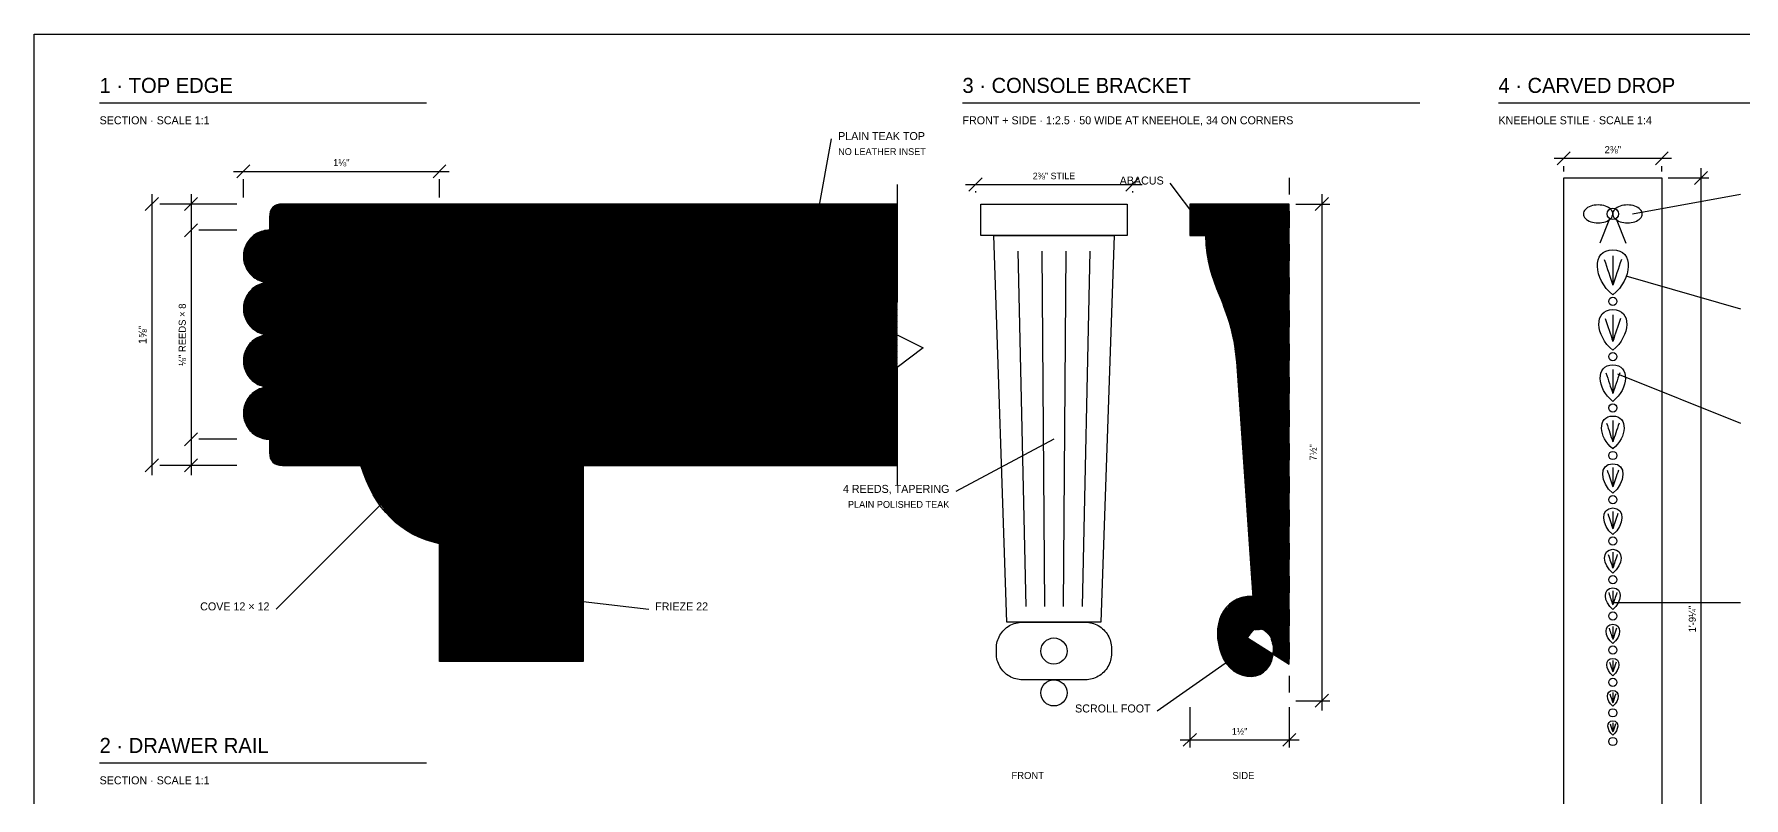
# Model space of a CAD drawing. Header units: inches. Extents: x 0.3 to 16.2, y 0.3 to 11.4.
# Drawn here: x 0.31 to 10.61, y 6.78 to 11.38 of the extents above; entities that cross this region are included whole.
import ezdxf
from ezdxf.enums import TextEntityAlignment as Align

# ---------------------------------------------------------------- set-up
doc = ezdxf.new("R2010")
doc.units = ezdxf.units.IN
doc.header["$LTSCALE"] = 0.009843
doc.header["$MEASUREMENT"] = 0
doc.linetypes.add('DASHED', pattern=[0.6, 0.5, -0.1])
for name, color, linetype in [('DIMENSIONS', 1, 'Continuous'), ('GEOMETRY', 7, 'Continuous'), ('HATCH', 8, 'Continuous'), ('TEXT', 7, 'Continuous')]:
    doc.layers.add(name, color=color, linetype=linetype)

msp = doc.modelspace()

# ---------------------------------------------------------------- hatches: boundary and pattern name
at = {"layer": 'HATCH'}
h = msp.add_hatch(dxfattribs=at)
h.set_pattern_fill('ANSI31', scale=0.01574803)
h.paths.add_polyline_path([(5.512, 10.354), (1.811, 10.354), (1.777, 10.349), (1.752, 10.335), (1.737, 10.31), (1.732, 10.276), (1.732, 10.197), (1.712, 10.195), (1.692, 10.191), (1.672, 10.185), (1.654, 10.176), (1.636, 10.164), (1.621, 10.151), (1.607, 10.135), (1.596, 10.118), (1.587, 10.1), (1.58, 10.08), (1.576, 10.06), (1.575, 10.039), (1.576, 10.019), (1.58, 9.999), (1.587, 9.979), (1.596, 9.961), (1.607, 9.943), (1.621, 9.928), (1.636, 9.914), (1.654, 9.903), (1.672, 9.894), (1.692, 9.887), (1.712, 9.883), (1.732, 9.882), (1.712, 9.881), (1.692, 9.877), (1.672, 9.87), (1.654, 9.861), (1.636, 9.849), (1.621, 9.836), (1.607, 9.82), (1.596, 9.803), (1.587, 9.785), (1.58, 9.765), (1.576, 9.745), (1.575, 9.724), (1.576, 9.704), (1.58, 9.684), (1.587, 9.664), (1.596, 9.646), (1.607, 9.629), (1.621, 9.613), (1.636, 9.599), (1.654, 9.588), (1.672, 9.579), (1.692, 9.572), (1.712, 9.568), (1.732, 9.567), (1.712, 9.566), (1.692, 9.562), (1.672, 9.555), (1.654, 9.546), (1.636, 9.534), (1.621, 9.521), (1.607, 9.505), (1.596, 9.488), (1.587, 9.47), (1.58, 9.45), (1.576, 9.43), (1.575, 9.409), (1.576, 9.389), (1.58, 9.369), (1.587, 9.349), (1.596, 9.331), (1.607, 9.314), (1.621, 9.298), (1.636, 9.285), (1.654, 9.273), (1.672, 9.264), (1.692, 9.257), (1.712, 9.253), (1.732, 9.252), (1.712, 9.251), (1.692, 9.247), (1.672, 9.24), (1.654, 9.231), (1.636, 9.219), (1.621, 9.206), (1.607, 9.19), (1.596, 9.173), (1.587, 9.155), (1.58, 9.135), (1.576, 9.115), (1.575, 9.094), (1.576, 9.074), (1.58, 9.054), (1.587, 9.034), (1.596, 9.016), (1.607, 8.999), (1.621, 8.983), (1.636, 8.97), (1.654, 8.958), (1.672, 8.949), (1.692, 8.942), (1.712, 8.938), (1.732, 8.937), (1.732, 8.858), (1.737, 8.824), (1.752, 8.799), (1.777, 8.784), (1.811, 8.78), (5.512, 8.78)])
h = msp.add_hatch(dxfattribs=at)
h.set_pattern_fill('ANSI31', scale=0.01574803)
h.paths.add_polyline_path([(7.874, 10.354), (7.276, 10.354), (7.276, 10.165), (7.37, 10.165), (7.377, 10.058), (7.395, 9.967), (7.453, 9.807), (7.516, 9.629), (7.542, 9.516), (7.559, 9.378), (7.654, 7.992), (7.589, 7.984), (7.535, 7.96), (7.465, 7.878), (7.441, 7.766), (7.465, 7.646), (7.496, 7.584), (7.54, 7.54), (7.592, 7.514), (7.646, 7.508), (7.696, 7.52), (7.739, 7.553), (7.769, 7.605), (7.78, 7.677), (7.759, 7.753), (7.713, 7.791), (7.66, 7.788), (7.622, 7.74), (7.874, 7.583), (7.874, 10.354)])
h = msp.add_hatch(dxfattribs=at)
h.set_pattern_fill('ANSI31', scale=0.01574803)
h.paths.add_polyline_path([(2.283, 8.78), (2.756, 8.78), (2.756, 8.307), (2.594, 8.366), (2.461, 8.465), (2.357, 8.602), (2.283, 8.78)])
h = msp.add_hatch(dxfattribs=at)
h.set_pattern_fill('ANSI31', scale=0.01574803)
h.paths.add_polyline_path([(2.756, 8.78), (3.622, 8.78), (3.622, 7.598), (2.756, 7.598), (2.756, 8.78)])

# ---------------------------------------------------------------- linework, layer by layer
at = {"layer": 'DIMENSIONS'}
for p, q in [((9.469, 10.63), (10.177, 10.63)), ((9.488, 10.591), (9.567, 10.669)), ((10.079, 10.591), (10.157, 10.669)), ((1.516, 10.551), (2.815, 10.551)), ((1.535, 10.512), (1.614, 10.591)), ((1.575, 10.394), (1.575, 10.504)), ((2.717, 10.512), (2.795, 10.591)), ((2.756, 10.394), (2.756, 10.504)), ((5.945, 10.433), (6.024, 10.512)), ((6.89, 10.433), (6.969, 10.512)), ((9.528, 10.551), (9.528, 10.583)), ((10.118, 10.551), (10.118, 10.583)), ((10.157, 10.512), (10.402, 10.512)), ((10.315, 10.472), (10.394, 10.551)), ((10.354, 10.571), (10.354, 5.138)), ((1.024, 10.413), (1.024, 8.72)), ((1.26, 10.413), (1.26, 8.72)), ((5.925, 10.472), (6.988, 10.472)), ((5.984, 10.433), (5.984, 10.425)), ((6.929, 10.433), (6.929, 10.425)), ((8.071, 10.413), (8.071, 7.303)), ((0.984, 10.315), (1.063, 10.394)), ((1.535, 10.354), (1.071, 10.354)), ((1.22, 10.315), (1.299, 10.394)), ((1.535, 10.354), (1.307, 10.354)), ((7.913, 10.354), (8.118, 10.354)), ((8.031, 10.315), (8.11, 10.394)), ((1.22, 10.157), (1.299, 10.236)), ((1.535, 10.197), (1.307, 10.197)), ((1.22, 8.898), (1.299, 8.976)), ((1.535, 8.937), (1.307, 8.937)), ((0.984, 8.74), (1.063, 8.819)), ((1.535, 8.78), (1.071, 8.78)), ((1.22, 8.74), (1.299, 8.819)), ((1.535, 8.78), (1.307, 8.78)), ((7.276, 7.323), (7.276, 7.079)), ((7.874, 7.323), (7.874, 7.079)), ((7.913, 7.362), (8.118, 7.362)), ((8.031, 7.323), (8.11, 7.402)), ((7.217, 7.126), (7.933, 7.126)), ((7.236, 7.087), (7.315, 7.165)), ((7.835, 7.087), (7.913, 7.165))]:
    msp.add_line(p, q, dxfattribs=at)
at = {"layer": 'GEOMETRY'}
for p, q in [((0.709, 10.965), (2.677, 10.965)), ((5.906, 10.965), (8.661, 10.965)), ((9.134, 10.965), (10.906, 10.965)), ((5.039, 10.315), (5.118, 10.748)), ((7.323, 10.26), (7.157, 10.48)), ((9.941, 10.295), (10.591, 10.413)), ((6.239, 10.071), (6.287, 7.929)), ((6.384, 10.071), (6.4, 7.929)), ((6.529, 10.071), (6.513, 7.929)), ((6.674, 10.071), (6.627, 7.929)), ((9.902, 9.921), (10.591, 9.724)), ((9.852, 9.331), (10.591, 9.035)), ((6.457, 8.937), (5.866, 8.622)), ((2.441, 8.583), (1.772, 7.913)), ((3.346, 7.992), (4.016, 7.913)), ((9.823, 7.953), (10.591, 7.953)), ((7.528, 7.614), (7.079, 7.299)), ((0.709, 6.988), (2.677, 6.988))]:
    msp.add_line(p, q, dxfattribs=at)
at = {"layer": 'GEOMETRY', "linetype": 'DASHED'}
msp.add_line((7.874, 10.512), (7.874, 7.205), dxfattribs=at)
at = {"layer": 'GEOMETRY'}
for points in [[(0.315, 11.378), (16.22, 11.378), (16.22, 0.315), (0.315, 0.315), (0.315, 11.378)], [(9.528, 10.512), (10.118, 10.512), (10.118, 5.197), (9.528, 5.197), (9.528, 10.512)], [(5.512, 10.472), (5.512, 9.764), (5.354, 9.646), (5.669, 9.488), (5.512, 9.37), (5.512, 8.661)], [(5.512, 10.354), (1.811, 10.354)], [(6.016, 10.354), (6.898, 10.354), (6.898, 10.165), (6.016, 10.165), (6.016, 10.354)], [(7.874, 10.354), (7.276, 10.354), (7.276, 10.165), (7.37, 10.165)], [(7.622, 7.74), (7.874, 7.583), (7.874, 10.354)], [(1.732, 10.276), (1.732, 10.197)], [(9.803, 10.266), (9.744, 10.118)], [(9.843, 10.266), (9.902, 10.118)], [(6.094, 10.165), (6.819, 10.165), (6.74, 7.835), (6.173, 7.835), (6.094, 10.165)], [(9.823, 10.043), (9.823, 9.866)], [(9.823, 9.687), (9.823, 9.527)], [(7.559, 9.378), (7.654, 7.992)], [(7.622, 9.378), (7.691, 8.024)], [(7.685, 9.378), (7.729, 8.024)], [(7.748, 9.378), (7.767, 8.024)], [(9.823, 9.357), (9.823, 9.213)], [(9.823, 9.051), (9.823, 8.922)], [(1.732, 8.937), (1.732, 8.858)], [(1.811, 8.78), (5.512, 8.78)], [(2.283, 8.78), (2.756, 8.78), (2.756, 8.307)], [(2.756, 8.78), (3.622, 8.78), (3.622, 7.598), (2.756, 7.598), (2.756, 8.78)], [(9.823, 8.767), (9.823, 8.651)], [(9.823, 8.502), (9.823, 8.398)], [(9.823, 8.256), (9.823, 8.161)], [(9.823, 8.024), (9.823, 7.94)], [(6.268, 7.835), (6.646, 7.835)], [(9.823, 7.808), (9.823, 7.731)], [(6.11, 7.646), (6.11, 7.677)], [(6.803, 7.677), (6.803, 7.646)], [(9.823, 7.604), (9.823, 7.535)], [(6.646, 7.488), (6.268, 7.488)], [(9.823, 7.411), (9.823, 7.349)], [(9.823, 7.229), (9.823, 7.174)]]:
    msp.add_lwpolyline(points, dxfattribs=at)
for centre, radius in [((9.823, 10.295), 0.0344), ((9.823, 9.768), 0.0246), ((9.823, 9.435), 0.0246), ((9.823, 9.126), 0.0246), ((9.823, 8.839), 0.0246), ((9.823, 8.573), 0.0246), ((9.823, 8.324), 0.0246), ((9.823, 8.091), 0.0246), ((9.823, 7.872), 0.0246), ((6.457, 7.661), 0.0787), ((9.823, 7.667), 0.0246), ((6.457, 7.409), 0.0787), ((9.823, 7.473), 0.0246), ((9.823, 7.289), 0.0246), ((9.823, 7.116), 0.0246)]:
    msp.add_circle(centre, radius, dxfattribs=at)
for points in [[(1.811, 10.354), (1.759, 10.354), (1.732, 10.328), (1.732, 10.276)], [(7.37, 10.165), (7.37, 9.85), (7.528, 9.787), (7.559, 9.378)], [(7.433, 10.134), (7.433, 9.85), (7.591, 9.787), (7.622, 9.378)], [(7.496, 10.134), (7.496, 9.85), (7.654, 9.787), (7.685, 9.378)], [(7.559, 10.134), (7.559, 9.85), (7.717, 9.787), (7.748, 9.378)], [(9.823, 9.807), (9.705, 9.902), (9.693, 10.079), (9.823, 10.079)], [(9.771, 10.02), (9.79, 9.965), (9.807, 9.913), (9.823, 9.866)], [(9.823, 10.079), (9.953, 10.079), (9.941, 9.902), (9.823, 9.807)], [(9.875, 10.02), (9.856, 9.965), (9.839, 9.913), (9.823, 9.866)], [(9.823, 9.474), (9.717, 9.559), (9.706, 9.719), (9.823, 9.719)], [(9.823, 9.719), (9.94, 9.719), (9.929, 9.559), (9.823, 9.474)], [(9.776, 9.665), (9.793, 9.616), (9.809, 9.57), (9.823, 9.527)], [(9.87, 9.665), (9.853, 9.616), (9.837, 9.57), (9.823, 9.527)], [(9.823, 9.165), (9.727, 9.242), (9.718, 9.385), (9.823, 9.385)], [(9.823, 9.385), (9.928, 9.385), (9.919, 9.242), (9.823, 9.165)], [(9.781, 9.338), (9.796, 9.293), (9.81, 9.251), (9.823, 9.213)], [(9.865, 9.338), (9.85, 9.293), (9.836, 9.251), (9.823, 9.213)], [(9.823, 8.879), (9.737, 8.948), (9.728, 9.077), (9.823, 9.077)], [(9.823, 9.077), (9.918, 9.077), (9.909, 8.948), (9.823, 8.879)], [(9.785, 9.034), (9.799, 8.994), (9.811, 8.956), (9.823, 8.922)], [(9.861, 9.034), (9.847, 8.994), (9.834, 8.956), (9.823, 8.922)], [(1.732, 8.858), (1.732, 8.806), (1.759, 8.78), (1.811, 8.78)], [(2.756, 8.307), (2.52, 8.36), (2.362, 8.517), (2.283, 8.78)], [(9.823, 8.612), (9.745, 8.674), (9.738, 8.79), (9.823, 8.79)], [(9.823, 8.79), (9.908, 8.79), (9.9, 8.674), (9.823, 8.612)], [(9.789, 8.751), (9.801, 8.715), (9.813, 8.682), (9.823, 8.651)], [(9.857, 8.751), (9.845, 8.715), (9.833, 8.682), (9.823, 8.651)], [(9.823, 8.363), (9.753, 8.419), (9.746, 8.523), (9.823, 8.523)], [(9.792, 8.489), (9.803, 8.456), (9.814, 8.426), (9.823, 8.398)], [(9.823, 8.523), (9.9, 8.523), (9.893, 8.419), (9.823, 8.363)], [(9.854, 8.489), (9.842, 8.456), (9.832, 8.426), (9.823, 8.398)], [(9.823, 8.13), (9.76, 8.18), (9.754, 8.274), (9.823, 8.274)], [(9.795, 8.243), (9.805, 8.214), (9.814, 8.187), (9.823, 8.161)], [(9.823, 8.274), (9.892, 8.274), (9.886, 8.18), (9.823, 8.13)], [(9.85, 8.243), (9.84, 8.214), (9.831, 8.187), (9.823, 8.161)], [(9.823, 7.912), (9.766, 7.957), (9.761, 8.041), (9.823, 8.041)], [(9.823, 8.041), (9.885, 8.041), (9.879, 7.957), (9.823, 7.912)], [(7.654, 7.992), (7.465, 7.992), (7.402, 7.803), (7.465, 7.646)], [(9.798, 8.013), (9.807, 7.987), (9.815, 7.962), (9.823, 7.94)], [(9.848, 8.013), (9.839, 7.987), (9.83, 7.962), (9.823, 7.94)], [(9.823, 7.706), (9.772, 7.747), (9.767, 7.823), (9.823, 7.823)], [(9.8, 7.798), (9.809, 7.774), (9.816, 7.752), (9.823, 7.731)], [(9.823, 7.823), (9.879, 7.823), (9.874, 7.747), (9.823, 7.706)], [(9.845, 7.798), (9.837, 7.774), (9.83, 7.752), (9.823, 7.731)], [(9.823, 7.512), (9.777, 7.549), (9.773, 7.617), (9.823, 7.617)], [(9.803, 7.595), (9.81, 7.573), (9.817, 7.553), (9.823, 7.535)], [(9.823, 7.617), (9.873, 7.617), (9.869, 7.549), (9.823, 7.512)], [(9.843, 7.595), (9.836, 7.573), (9.829, 7.553), (9.823, 7.535)], [(9.823, 7.329), (9.782, 7.362), (9.778, 7.424), (9.823, 7.424)], [(9.823, 7.424), (9.868, 7.424), (9.864, 7.362), (9.823, 7.329)], [(9.805, 7.403), (9.811, 7.384), (9.817, 7.366), (9.823, 7.349)], [(9.841, 7.403), (9.834, 7.384), (9.828, 7.366), (9.823, 7.349)], [(9.823, 7.155), (9.786, 7.185), (9.782, 7.24), (9.823, 7.24)], [(9.807, 7.222), (9.812, 7.204), (9.818, 7.188), (9.823, 7.174)], [(9.823, 7.24), (9.864, 7.24), (9.86, 7.185), (9.823, 7.155)], [(9.839, 7.222), (9.833, 7.204), (9.828, 7.188), (9.823, 7.174)]]:
    msp.add_open_spline(points, degree=3, dxfattribs=at)
for points, knots in [([(9.823, 10.295), (9.823, 10.286), (9.819, 10.276), (9.811, 10.268), (9.803, 10.26), (9.792, 10.253), (9.779, 10.248), (9.765, 10.244), (9.75, 10.241), (9.734, 10.241), (9.719, 10.241), (9.703, 10.244), (9.69, 10.248), (9.676, 10.253), (9.665, 10.26), (9.658, 10.268), (9.65, 10.276), (9.646, 10.286), (9.646, 10.295), (9.646, 10.305), (9.65, 10.314), (9.658, 10.322), (9.665, 10.331), (9.676, 10.337), (9.69, 10.342), (9.703, 10.347), (9.719, 10.349), (9.734, 10.349), (9.75, 10.349), (9.765, 10.347), (9.779, 10.342), (9.792, 10.337), (9.803, 10.331), (9.811, 10.322), (9.819, 10.314), (9.823, 10.305), (9.823, 10.295)], [0, 0, 0, 0, 1, 1, 1, 2, 2, 2, 3, 3, 3, 4, 4, 4, 5, 5, 5, 6, 6, 6, 7, 7, 7, 8, 8, 8, 9, 9, 9, 10, 10, 10, 11, 11, 11, 12, 12, 12, 12]), ([(10, 10.295), (10, 10.286), (9.996, 10.276), (9.988, 10.268), (9.98, 10.26), (9.969, 10.253), (9.956, 10.248), (9.942, 10.244), (9.927, 10.241), (9.911, 10.241), (9.896, 10.241), (9.881, 10.244), (9.867, 10.248), (9.854, 10.253), (9.842, 10.26), (9.835, 10.268), (9.827, 10.276), (9.823, 10.286), (9.823, 10.295), (9.823, 10.305), (9.827, 10.314), (9.835, 10.322), (9.842, 10.331), (9.854, 10.337), (9.867, 10.342), (9.881, 10.347), (9.896, 10.349), (9.911, 10.349), (9.927, 10.349), (9.942, 10.347), (9.956, 10.342), (9.969, 10.337), (9.98, 10.331), (9.988, 10.322), (9.996, 10.314), (10, 10.305), (10, 10.295)], [0, 0, 0, 0, 1, 1, 1, 2, 2, 2, 3, 3, 3, 4, 4, 4, 5, 5, 5, 6, 6, 6, 7, 7, 7, 8, 8, 8, 9, 9, 9, 10, 10, 10, 11, 11, 11, 12, 12, 12, 12]), ([(1.732, 10.197), (1.705, 10.197), (1.677, 10.19), (1.654, 10.176), (1.63, 10.162), (1.61, 10.142), (1.596, 10.118), (1.582, 10.094), (1.575, 10.067), (1.575, 10.039), (1.575, 10.012), (1.582, 9.985), (1.596, 9.961), (1.61, 9.937), (1.63, 9.917), (1.654, 9.903), (1.677, 9.889), (1.705, 9.882), (1.732, 9.882)], [0, 0, 0, 0, 1, 1, 1, 2, 2, 2, 3, 3, 3, 4, 4, 4, 5, 5, 5, 6, 6, 6, 6]), ([(1.732, 9.882), (1.705, 9.882), (1.677, 9.875), (1.654, 9.861), (1.63, 9.847), (1.61, 9.827), (1.596, 9.803), (1.582, 9.779), (1.575, 9.752), (1.575, 9.724), (1.575, 9.697), (1.582, 9.67), (1.596, 9.646), (1.61, 9.622), (1.63, 9.602), (1.654, 9.588), (1.677, 9.574), (1.705, 9.567), (1.732, 9.567)], [0, 0, 0, 0, 1, 1, 1, 2, 2, 2, 3, 3, 3, 4, 4, 4, 5, 5, 5, 6, 6, 6, 6]), ([(1.732, 9.567), (1.705, 9.567), (1.677, 9.56), (1.654, 9.546), (1.63, 9.532), (1.61, 9.512), (1.596, 9.488), (1.582, 9.464), (1.575, 9.437), (1.575, 9.409), (1.575, 9.382), (1.582, 9.355), (1.596, 9.331), (1.61, 9.307), (1.63, 9.287), (1.654, 9.273), (1.677, 9.259), (1.705, 9.252), (1.732, 9.252)], [0, 0, 0, 0, 1, 1, 1, 2, 2, 2, 3, 3, 3, 4, 4, 4, 5, 5, 5, 6, 6, 6, 6]), ([(1.732, 9.252), (1.705, 9.252), (1.677, 9.245), (1.654, 9.231), (1.63, 9.217), (1.61, 9.197), (1.596, 9.173), (1.582, 9.149), (1.575, 9.122), (1.575, 9.094), (1.575, 9.067), (1.582, 9.04), (1.596, 9.016), (1.61, 8.992), (1.63, 8.972), (1.654, 8.958), (1.677, 8.944), (1.705, 8.937), (1.732, 8.937)], [0, 0, 0, 0, 1, 1, 1, 2, 2, 2, 3, 3, 3, 4, 4, 4, 5, 5, 5, 6, 6, 6, 6]), ([(6.11, 7.677), (6.11, 7.705), (6.118, 7.732), (6.131, 7.756), (6.145, 7.78), (6.165, 7.8), (6.189, 7.814), (6.213, 7.827), (6.24, 7.835), (6.268, 7.835)], [0, 0, 0, 0, 1, 1, 1, 2, 2, 2, 3, 3, 3, 3]), ([(6.646, 7.835), (6.673, 7.835), (6.7, 7.827), (6.724, 7.814), (6.748, 7.8), (6.768, 7.78), (6.782, 7.756), (6.796, 7.732), (6.803, 7.705), (6.803, 7.677)], [0, 0, 0, 0, 1, 1, 1, 2, 2, 2, 3, 3, 3, 3]), ([(7.465, 7.646), (7.528, 7.457), (7.78, 7.457), (7.78, 7.677), (7.78, 7.803), (7.654, 7.835), (7.622, 7.74)], [0, 0, 0, 0, 1, 1, 1, 2, 2, 2, 2]), ([(6.268, 7.488), (6.24, 7.488), (6.213, 7.495), (6.189, 7.509), (6.165, 7.523), (6.145, 7.543), (6.131, 7.567), (6.118, 7.591), (6.11, 7.618), (6.11, 7.646)], [0, 0, 0, 0, 1, 1, 1, 2, 2, 2, 3, 3, 3, 3]), ([(6.803, 7.646), (6.803, 7.618), (6.796, 7.591), (6.782, 7.567), (6.768, 7.543), (6.748, 7.523), (6.724, 7.509), (6.7, 7.495), (6.673, 7.488), (6.646, 7.488)], [0, 0, 0, 0, 1, 1, 1, 2, 2, 2, 3, 3, 3, 3])]:
    msp.add_open_spline(points, degree=3, knots=knots, dxfattribs=at)

# ---------------------------------------------------------------- texts
at = {"layer": 'TEXT'}
for s, height, p in [('1 · TOP EDGE', 0.09071, (0.709, 11.024)), ('3 · CONSOLE BRACKET', 0.09071, (5.906, 11.024)), ('4 · CARVED DROP', 0.09071, (9.134, 11.024)), ('SECTION · SCALE 1:1', 0.04819, (0.709, 10.835)), ('FRONT + SIDE · 1:2.5 · 50 WIDE AT KNEEHOLE, 34 ON CORNERS', 0.04819, (5.906, 10.835)), ('KNEEHOLE STILE · SCALE 1:4', 0.04819, (9.134, 10.835)), ('PLAIN TEAK TOP', 0.04819, (5.157, 10.74)), ('NO LEATHER INSET', 0.0411, (5.157, 10.65)), ('FRIEZE 22', 0.0482, (4.055, 7.906)), ('2 · DRAWER RAIL', 0.09071, (0.709, 7.047)), ('SECTION · SCALE 1:1', 0.04819, (0.709, 6.858))]:
    msp.add_text(s, height=height, dxfattribs=at).set_placement(p)
for s, height, p in [('1⅛"', 0.0425, (2.165, 10.583)), ('2⅜"', 0.0425, (9.823, 10.661)), ('2⅜" STILE', 0.0397, (6.457, 10.504)), ('1½"', 0.0397, (7.575, 7.157)), ('FRONT', 0.0425, (6.299, 6.89)), ('SIDE', 0.0425, (7.598, 6.89))]:
    msp.add_text(s, height=height, dxfattribs=at).set_placement(p, align=Align.CENTER)
for s, height, p in [('ABACUS', 0.0482, (7.118, 10.472)), ('4 REEDS, TAPERING', 0.04819, (5.827, 8.614)), ('PLAIN POLISHED TEAK', 0.0411, (5.827, 8.524)), ('COVE 12 × 12', 0.04819, (1.732, 7.906)), ('SCROLL FOOT', 0.04819, (7.039, 7.291))]:
    msp.add_text(s, height=height, dxfattribs=at).set_placement(p, align=Align.RIGHT)
for s, height, p in [('⅛" REEDS × 8', 0.04252, (1.228, 9.567)), ('1⅝"', 0.0482, (0.992, 9.567)), ('7½"', 0.0425, (8.039, 8.858)), ('1\'-9¼"', 0.0425, (10.323, 7.854))]:
    msp.add_text(s, height=height, rotation=90, dxfattribs=at).set_placement(p, align=Align.CENTER)

doc.saveas('drawing.dxf')
